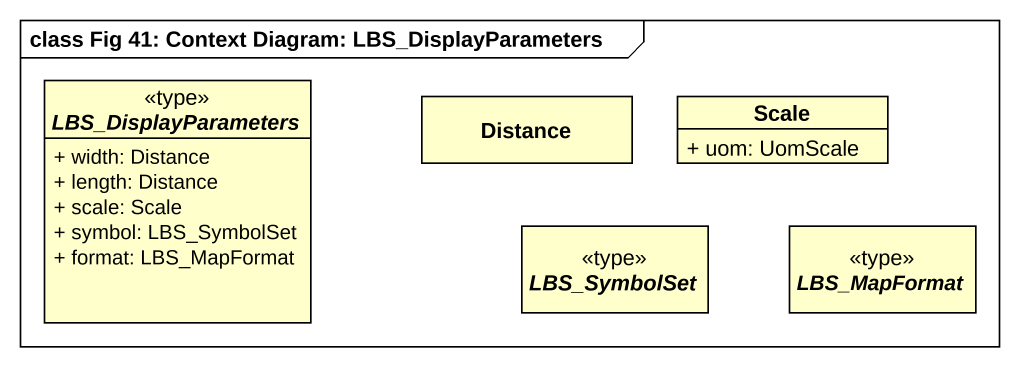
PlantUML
@startuml
mainframe class Fig 41: Context Diagram: LBS_DisplayParameters
hide circle
hide empty members
skinparam classAttributeIconSize 0
abstract class LBS_DisplayParameters <<type>> {
  + width: Distance
  + length: Distance
  + scale: Scale
  + symbol: LBS_SymbolSet
  + format: LBS_MapFormat
}
class Distance
class "Scale" as Scale_ {
  + uom: UomScale
}
abstract class LBS_SymbolSet <<type>>
abstract class LBS_MapFormat <<type>>
@enduml
